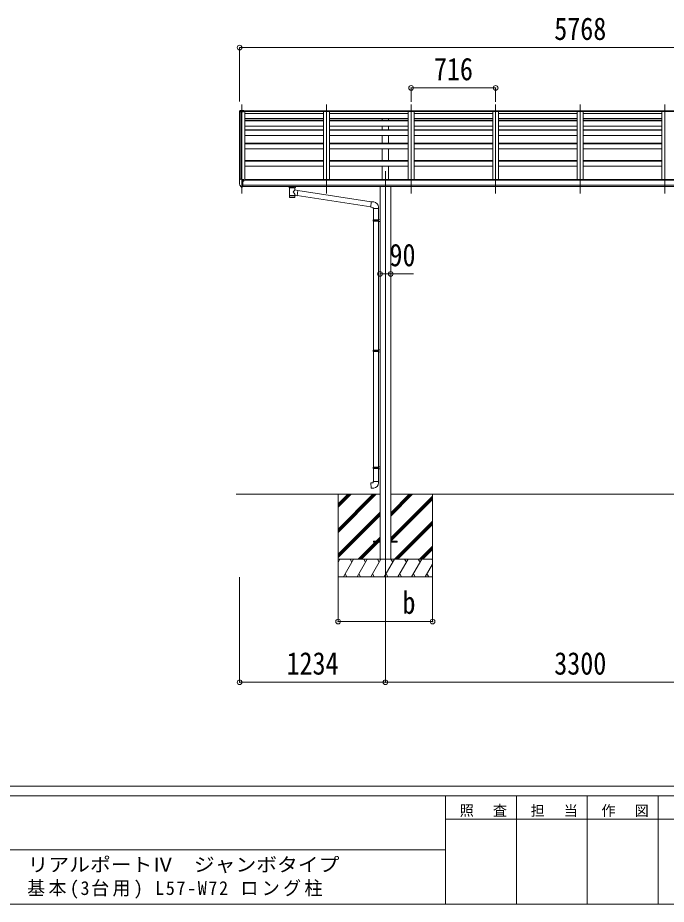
# Model space of a CAD drawing. Units: millimetres at full size, sheet at 1:40; some dimension numbers follow another scale. Extents: x -11181 to 11305, y -7804 to 7716.
# Drawn here: x 41 to 5533, y -7804 to -293 of the extents above; entities that cross this region are included whole.
import ezdxf
from ezdxf.enums import TextEntityAlignment as Align

# ---------------------------------------------------------------- set-up
doc = ezdxf.new("R2010")
doc.units = ezdxf.units.MM
doc.header["$LTSCALE"] = 40
doc.header["$PDMODE"] = 32
doc.header["$PDSIZE"] = 40
for name, color, linetype, lineweight in [('0-0_0', 7, 'Continuous', 9), ('0-1_本体', 4, 'Continuous', 9), ('0-2_部品', 7, 'Continuous', 9), ('0-8_PARTS2', 2, 'Continuous', 9), ('0-A_寸法', 6, 'Continuous', 9), ('F-0_240', 7, 'Continuous', 9)]:
    doc.layers.add(name, color=color, linetype=linetype, lineweight=lineweight)
doc.styles.add('ＭＳ ゴシック', font='')
doc.styles.get('ＭＳ ゴシック').set_extended_font_data('MS Gothic')

msp = doc.modelspace()

# ---------------------------------------------------------------- linework, layer by layer
at = {"layer": '0-0_0'}
for p, q in [((1892.12, -4330.18), (3108.88, -4330.18)), ((2754.08, -4412.23), (2836.13, -4330.19)), ((2754.08, -4426.37), (2850.27, -4330.19)), ((2754.08, -4440.52), (2864.41, -4330.19)), ((2754.08, -4652.65), (3076.55, -4330.19)), ((2754.08, -4638.5), (3062.4, -4330.19)), ((2754.08, -4624.36), (3048.26, -4330.19)), ((2754.08, -4330.19), (2754.08, -5030.18)), ((3199.28, -4330.18), (6408.88, -4330.18)), ((3199.28, -4487.53), (3356.63, -4330.19)), ((3199.28, -4501.67), (3370.77, -4330.19)), ((3199.28, -4515.82), (3384.91, -4330.19)), ((3199.28, -4699.66), (3554.08, -4344.86)), ((3554.08, -4330.19), (3554.08, -5030.18)), ((3199.28, -4713.8), (3554.08, -4359.01)), ((3200.7, -4726.53), (3554.08, -4373.15)), ((2754.08, -4836.49), (3108.88, -4481.7)), ((2754.08, -4850.64), (3108.88, -4495.84)), ((2754.08, -4864.78), (3108.88, -4509.98)), ((3230.89, -4880.18), (3554.08, -4557)), ((3245.03, -4880.18), (3554.08, -4571.14)), ((3259.18, -4880.18), (3554.08, -4585.28)), ((3076.18, -4726.53), (3108.88, -4693.83)), ((3090.32, -4726.53), (3108.88, -4707.97)), ((3104.46, -4726.53), (3108.88, -4722.11)), ((2922.52, -4880.18), (3067.18, -4735.53)), ((2936.67, -4880.18), (3081.32, -4735.53)), ((2950.81, -4880.18), (3095.46, -4735.53)), ((3443.02, -4880.18), (3554.08, -4769.13)), ((3457.17, -4880.18), (3554.08, -4783.27)), ((3471.31, -4881.03), (3554.08, -4798.26)), ((2754.08, -4907.69), (2769.96, -4880.18)), ((3554.08, -4880.18), (2754.08, -4880.18)), ((2798.83, -5030.18), (2885.43, -4880.18)), ((2870.43, -4906.17), (2855.43, -4880.18)), ((2914.3, -5030.18), (3000.9, -4880.18)), ((2985.9, -4906.17), (2970.9, -4880.18)), ((3029.77, -5030.18), (3116.37, -4880.18)), ((3101.37, -4906.17), (3086.37, -4880.18)), ((3145.24, -5030.18), (3231.84, -4880.18)), ((3216.84, -4906.17), (3201.84, -4880.18)), ((3260.71, -5030.18), (3347.31, -4880.18)), ((3332.31, -4906.17), (3317.31, -4880.18)), ((3376.18, -5030.18), (3462.78, -4880.18)), ((3432.78, -4880.18), (3447.78, -4906.17)), ((3548.25, -4880.18), (3554.08, -4890.28)), ((3491.65, -5030.18), (3554.08, -4922.05)), ((2754.08, -5030.18), (3554.08, -5030.18)), ((2813.83, -5004.21), (2828.83, -5030.18)), ((2929.3, -5004.21), (2944.3, -5030.18)), ((3044.77, -5004.2), (3059.77, -5030.18)), ((3160.24, -5004.2), (3175.24, -5030.18)), ((3275.71, -5004.21), (3290.71, -5030.18)), ((3391.18, -5004.21), (3406.18, -5030.18)), ((3506.65, -5004.21), (3521.65, -5030.18))]:
    msp.add_line(p, q, dxfattribs=at)
at = {"layer": '0-1_本体'}
for p, q in [((1920.1, -1091.43), (1920.08, -1666.56)), ((1921.04, -1090.59), (1928.87, -1090.18)), ((1929.08, -1090.16), (1929.08, -1660.01)), ((1929.78, -1660.01), (1929.78, -1090.16)), ((7656.08, -1087.7), (1952.09, -1087.7)), ((7656.08, -1088.6), (1952.09, -1088.6)), ((1955.59, -1080.5), (7652.58, -1080.5)), ((7652.58, -1082.07), (1955.59, -1082.07)), ((1965.08, -1088.6), (1965.08, -1669.82)), ((2631.08, -1103.81), (1965.08, -1103.81)), ((2631.08, -1088.6), (2631.08, -1663.41)), ((2681.08, -1088.6), (2681.08, -1663.41)), ((3347.08, -1103.81), (2681.08, -1103.81)), ((3347.08, -1088.6), (3347.08, -1663.41)), ((3397.08, -1088.6), (3397.08, -1663.41)), ((4063.08, -1103.81), (3397.08, -1103.81)), ((4063.08, -1088.6), (4063.08, -1663.41)), ((4113.08, -1088.6), (4113.08, -1663.41)), ((4779.08, -1103.81), (4113.08, -1103.81)), ((4779.08, -1088.6), (4779.08, -1663.41)), ((4829.08, -1088.6), (4829.08, -1663.41)), ((5495.08, -1103.81), (4829.08, -1103.81)), ((5495.08, -1088.6), (5495.08, -1663.41)), ((2631.08, -1147.34), (1965.08, -1147.34)), ((2631.08, -1148.41), (1965.08, -1148.41)), ((2631.08, -1149.71), (1965.08, -1149.71)), ((1965.08, -1162.91), (2631.08, -1162.91)), ((1965.08, -1165.49), (2631.08, -1165.49)), ((3347.08, -1147.34), (2681.08, -1147.34)), ((3347.08, -1148.41), (2681.08, -1148.41)), ((3347.08, -1149.71), (2681.08, -1149.71)), ((2681.08, -1162.91), (3347.08, -1162.91)), ((2681.08, -1165.49), (3347.08, -1165.49)), ((3126.58, -1162.91), (3126.58, -1149.71)), ((3181.58, -1162.91), (3181.58, -1149.71)), ((4063.08, -1147.34), (3397.08, -1147.34)), ((4063.08, -1148.41), (3397.08, -1148.41)), ((4063.08, -1149.71), (3397.08, -1149.71)), ((3397.08, -1162.91), (4063.08, -1162.91)), ((3397.08, -1165.49), (4063.08, -1165.49)), ((4779.08, -1147.34), (4113.08, -1147.34)), ((4779.08, -1148.41), (4113.08, -1148.41)), ((4779.08, -1149.71), (4113.08, -1149.71)), ((4113.08, -1162.91), (4779.08, -1162.91)), ((4113.08, -1165.49), (4779.08, -1165.49)), ((5495.08, -1147.34), (4829.08, -1147.34)), ((5495.08, -1148.41), (4829.08, -1148.41)), ((5495.08, -1149.71), (4829.08, -1149.71)), ((4829.08, -1162.91), (5495.08, -1162.91)), ((4829.08, -1165.49), (5495.08, -1165.49)), ((1965.08, -1210.22), (2631.08, -1210.22)), ((1965.08, -1241.7), (2631.08, -1241.7)), ((1965.08, -1245.68), (2631.08, -1245.68)), ((2681.08, -1210.22), (3347.08, -1210.22)), ((2681.08, -1241.7), (3347.08, -1241.7)), ((2681.08, -1245.68), (3347.08, -1245.68)), ((3126.58, -1241.7), (3126.58, -1210.22)), ((3181.58, -1241.7), (3181.58, -1210.22)), ((3397.08, -1210.22), (4063.08, -1210.22)), ((3397.08, -1241.7), (4063.08, -1241.7)), ((3397.08, -1245.68), (4063.08, -1245.68)), ((4113.08, -1210.22), (4779.08, -1210.22)), ((4113.08, -1241.7), (4779.08, -1241.7)), ((4113.08, -1245.68), (4779.08, -1245.68)), ((4829.08, -1210.22), (5495.08, -1210.22)), ((4829.08, -1241.7), (5495.08, -1241.7)), ((4829.08, -1245.68), (5495.08, -1245.68)), ((1965.08, -1290.13), (2631.08, -1290.13)), ((2681.08, -1290.13), (3347.08, -1290.13)), ((3126.58, -1354.55), (3126.58, -1290.13)), ((3181.58, -1354.55), (3181.58, -1290.13)), ((3397.08, -1290.13), (4063.08, -1290.13)), ((4113.08, -1290.13), (4779.08, -1290.13)), ((4829.08, -1290.13), (5495.08, -1290.13)), ((1965.08, -1354.55), (2631.08, -1354.55)), ((1965.08, -1359.93), (2631.08, -1359.93)), ((1965.08, -1403.99), (2631.08, -1403.99)), ((2681.08, -1354.55), (3347.08, -1354.55)), ((2681.08, -1359.93), (3347.08, -1359.93)), ((2681.08, -1403.99), (3347.08, -1403.99)), ((3126.58, -1501.19), (3126.58, -1403.99)), ((3181.58, -1501.19), (3181.58, -1403.99)), ((3397.08, -1354.55), (4063.08, -1354.55)), ((3397.08, -1359.93), (4063.08, -1359.93)), ((3397.08, -1403.99), (4063.08, -1403.99)), ((4113.08, -1354.55), (4779.08, -1354.55)), ((4113.08, -1359.93), (4779.08, -1359.93)), ((4113.08, -1403.99), (4779.08, -1403.99)), ((4829.08, -1354.55), (5495.08, -1354.55)), ((4829.08, -1359.93), (5495.08, -1359.93)), ((4829.08, -1403.99), (5495.08, -1403.99)), ((1965.08, -1501.19), (2631.08, -1501.19)), ((2681.08, -1501.19), (3347.08, -1501.19)), ((3397.08, -1501.19), (4063.08, -1501.19)), ((4113.08, -1501.19), (4779.08, -1501.19)), ((4829.08, -1501.19), (5495.08, -1501.19)), ((1965.08, -1507.95), (2631.08, -1507.95)), ((1965.08, -1551.51), (2631.08, -1551.51)), ((2681.08, -1507.95), (3347.08, -1507.95)), ((2681.08, -1551.51), (3347.08, -1551.51)), ((3126.58, -1663.41), (3126.58, -1551.51)), ((3181.58, -1663.41), (3181.58, -1551.51)), ((3397.08, -1507.95), (4063.08, -1507.95)), ((3397.08, -1551.51), (4063.08, -1551.51)), ((4113.08, -1507.95), (4779.08, -1507.95)), ((4113.08, -1551.51), (4779.08, -1551.51)), ((4829.08, -1507.95), (5495.08, -1507.95)), ((4829.08, -1551.51), (5495.08, -1551.51)), ((7661.58, -1669.82), (1946.58, -1669.82)), ((1946.58, -1711.42), (7661.58, -1711.42)), ((7661.58, -1723.26), (1946.58, -1723.19)), ((7638.08, -1663.41), (1970.08, -1663.41)), ((1970.08, -1669.82), (1970.08, -1663.49)), ((3108.88, -1723.2), (3108.88, -4880.18)), ((3199.28, -1723.21), (3199.28, -4880.18))]:
    msp.add_line(p, q, dxfattribs=at)
msp.add_circle((1954.06, -1674.93), 3, dxfattribs=at)
msp.add_arc((1921.09, -1091.59), 1, 93, 173.32986, dxfattribs=at)
at = {"layer": '0-2_部品'}
for p, q in [((1918.09, -1087.99), (1918.09, -1092.08)), ((1918.09, -1092.75), (1918.09, -1092.08)), ((1923.11, -1079.84), (1918.63, -1086.26)), ((1918.63, -1086.26), (1918.63, -1089.79)), ((1919.59, -1092.75), (1919.59, -1092.08)), ((1924.29, -1081.27), (1919.87, -1088.69)), ((1928.98, -1088), (1920.93, -1088.4)), ((1928.98, -1088.67), (1920.93, -1089.09)), ((1921.01, -1090.58), (1929.02, -1090.16)), ((1930.12, -1079.03), (1923.87, -1079.41)), ((1924.29, -1081.27), (1940.09, -1080.44)), ((1924.43, -1080.15), (1924.43, -1080.87)), ((1928.98, -1088.67), (1952.09, -1087.26)), ((1929.02, -1090.16), (1952.09, -1090.16)), ((1940.09, -1078.42), (1936.05, -1078.67)), ((1940.09, -1079.19), (1940.09, -1078.42)), ((1955.59, -1079.37), (1940.09, -1078.42)), ((1940.09, -1078.42), (1940.09, -1079.19)), ((1940.09, -1079.19), (1940.09, -1079.92)), ((1955.59, -1081.25), (1940.09, -1080.43)), ((1940.09, -1082.84), (1940.09, -1080.44)), ((1955.59, -1083.66), (1952.09, -1083.47)), ((1955.59, -1084.96), (1952.09, -1084.96)), ((1952.09, -1087.26), (1952.09, -1090.16)), ((1955.59, -1079.37), (1955.59, -1080.14)), ((1955.59, -1080.14), (1955.59, -1080.86)), ((1955.59, -1080.86), (1955.59, -1081.25)), ((1955.59, -1081.25), (1955.59, -1083.66)), ((1955.59, -1084.96), (1955.59, -1083.66)), ((1918.08, -1669.38), (1918.08, -1670.01)), ((1924.99, -1660.58), (1920.93, -1666.39)), ((1932.46, -1726.7), (1922.71, -1711.32)), ((1940.08, -1728.51), (1940.08, -1660.01)), ((1941.58, -1660.93), (1940.08, -1660.93)), ((1946.58, -1669.75), (1940.08, -1669.35)), ((1940.08, -1726.31), (1940.58, -1726.31)), ((1940.58, -1726.31), (1941.08, -1725.31)), ((1946.58, -1725.31), (1941.08, -1725.31)), ((1941.58, -1660.93), (1941.58, -1667.1)), ((1951.26, -1662.43), (1941.58, -1661.71)), ((1941.58, -1664.7), (1955.58, -1664.75)), ((1951.06, -1674.93), (1951.58, -1674.93)), ((1951.58, -1674.93), (1951.88, -1674.93)), ((1952.08, -1664.74), (1952.08, -1662.84)), ((1956.58, -1665.86), (1956.58, -1669.82)), ((2338.58, -1729.31), (2338.58, -1723.19)), ((2392.58, -1729.31), (2392.58, -1723.19)), ((1938.58, -1728.42), (1934.87, -1728.19)), ((1938.58, -1728.42), (1940.08, -1728.51)), ((2342.68, -1733.81), (2342.67, -1814.1)), ((2388.48, -1751.38), (2388.48, -1733.8)), ((2413.7, -1755.29), (2388.48, -1751.38)), ((2388.5, -1814.1), (2388.48, -1797.47)), ((2388.48, -1797.73), (2406.68, -1800.55)), ((2413.7, -1755.29), (2406.68, -1800.55)), ((3031.15, -1895.64), (2406.95, -1798.81)), ((3034.81, -1853.71), (2413.39, -1757.31)), ((3055.81, -1853.77), (3034.97, -1851.95)), ((3050.88, -1909.52), (3096.88, -1909.52)), ((3052.88, -1909.52), (3052.88, -2003.66)), ((3094.88, -1909.52), (3094.88, -2001.1)), ((3096.88, -1909.52), (3096.88, -1898.6)), ((3050.88, -2005.66), (3051.88, -2003.66)), ((3050.88, -2005.66), (3094.88, -2005.66)), ((3050.88, -2005.66), (3050.88, -2013.66)), ((3050.88, -2013.66), (3094.88, -2013.66)), ((3050.88, -2013.66), (3051.88, -2015.66)), ((3051.88, -2003.66), (3094.88, -2003.66)), ((3051.88, -2015.66), (3094.88, -2015.66)), ((3052.88, -2015.66), (3052.88, -3109.85)), ((3090.41, -2005.66), (3089.98, -2003.66)), ((3092.88, -2001.16), (3108.88, -2000.69)), ((3092.88, -2003.16), (3092.88, -2001.16)), ((3092.88, -2003.16), (3094.88, -2003.16)), ((3092.88, -2018.16), (3092.88, -2016.16)), ((3092.88, -2018.16), (3108.88, -2018.63)), ((3094.88, -2018.22), (3094.88, -3107.29)), ((3108.88, -2000.69), (3108.88, -2018.63)), ((3050.88, -3111.85), (3051.88, -3109.85)), ((3050.88, -3111.85), (3050.88, -3119.85)), ((3050.88, -3111.85), (3094.88, -3111.85)), ((3050.88, -3119.85), (3051.88, -3121.85)), ((3050.88, -3119.85), (3094.88, -3119.85)), ((3051.88, -3109.85), (3094.88, -3109.85)), ((3051.88, -3121.85), (3094.88, -3121.85)), ((3052.88, -3121.85), (3052.88, -4100.03)), ((3090.41, -3111.85), (3089.98, -3109.85)), ((3090.41, -3119.85), (3089.98, -3121.85)), ((3090.41, -3111.85), (3090.41, -3119.85)), ((3092.88, -3107.35), (3108.88, -3106.88)), ((3092.88, -3109.35), (3092.88, -3107.35)), ((3092.88, -3109.35), (3094.88, -3109.35)), ((3092.88, -3124.35), (3092.88, -3122.35)), ((3092.88, -3122.35), (3094.88, -3122.35)), ((3092.88, -3124.35), (3108.88, -3124.82)), ((3094.88, -3122.35), (3094.88, -3109.35)), ((3094.88, -3124.41), (3094.88, -4097.47)), ((3108.88, -3106.88), (3108.88, -3124.82)), ((3050.88, -4102.03), (3051.88, -4100.03)), ((3050.88, -4102.03), (3050.88, -4110.03)), ((3050.88, -4102.03), (3094.88, -4102.03)), ((3050.88, -4110.03), (3051.88, -4112.03)), ((3050.88, -4110.03), (3094.88, -4110.03)), ((3051.88, -4100.03), (3094.88, -4100.03)), ((3051.88, -4112.03), (3094.88, -4112.03)), ((3052.88, -4112.03), (3052.88, -4222.03)), ((3090.41, -4102.03), (3089.98, -4100.03)), ((3090.41, -4110.03), (3089.98, -4112.03)), ((3090.41, -4102.03), (3090.41, -4110.03)), ((3092.88, -4097.53), (3108.88, -4097.06)), ((3092.88, -4099.53), (3092.88, -4097.53)), ((3092.88, -4099.53), (3094.88, -4099.53)), ((3092.88, -4114.53), (3092.88, -4112.53)), ((3092.88, -4112.53), (3094.88, -4112.53)), ((3092.88, -4114.53), (3108.88, -4115)), ((3094.88, -4112.53), (3094.88, -4099.53)), ((3094.88, -4114.59), (3094.88, -4222.03)), ((3108.88, -4097.06), (3108.88, -4115)), ((3030.96, -4233.78), (3050.88, -4232.03)), ((3034.97, -4279.6), (3030.96, -4233.78)), ((3055.81, -4277.78), (3034.97, -4279.6)), ((3096.88, -4222.03), (3096.88, -4232.95))]:
    msp.add_line(p, q, dxfattribs=at)
at = {"layer": '0-2_部品', "color": 4}
for p, q in [((3054.08, -4726.53), (3108.88, -4726.53)), ((3054.08, -4726.53), (3054.08, -4735.53)), ((3199.28, -4726.53), (3254.08, -4726.53)), ((3254.08, -4726.53), (3254.08, -4735.53)), ((3054.08, -4735.53), (3108.88, -4735.53)), ((3199.28, -4735.53), (3254.08, -4735.53))]:
    msp.add_line(p, q, dxfattribs=at)
at = {"layer": '0-2_部品'}
for points in [[(1923.87, -1079.41), (1923.99, -1079.42), (1924.33, -1079.63), (1924.43, -1080.15)], [(1924.43, -1080.87), (1924.37, -1081.08), (1924.29, -1081.27)], [(1928.98, -1088), (1952.09, -1086.62), (1952.09, -1087.26)], [(1940.09, -1080.44), (1940.09, -1079.92), (1940.09, -1079.19)], [(1940.09, -1082.84), (1952.09, -1083.26), (1952.09, -1086.62)], [(1940.08, -1660.01), (1928.08, -1660.01), (1925.75, -1660.15)], [(1940.08, -1714.62), (1943.25, -1714.21), (1946.58, -1713.79)], [(1946.58, -1725.31), (1946.58, -1667.1), (1941.58, -1667.1)], [(1951.26, -1662.43), (1951.43, -1662.45), (1951.58, -1662.48), (1951.73, -1662.52), (1951.85, -1662.57), (1951.95, -1662.63), (1952.02, -1662.7), (1952.07, -1662.77), (1952.08, -1662.84)], [(1951.88, -1673.74), (1951.88, -1674.93), (1956.58, -1674.93)], [(1956.58, -1673.31), (1956.58, -1674.93), (1957.06, -1674.93)], [(2338.62, -1729.37), (2338.6, -1729.01), (2338.84, -1728.05), (2339.36, -1727.17), (2340.17, -1726.33), (2341.28, -1725.53), (2342.68, -1724.81)], [(2388.48, -1724.82), (2388.72, -1724.92), (2390.07, -1725.65), (2391.18, -1726.5), (2391.94, -1727.36), (2392.4, -1728.26), (2392.57, -1729.15)], [(2338.62, -1729.25), (2338.6, -1729.61), (2338.84, -1730.57), (2339.36, -1731.45), (2340.17, -1732.29), (2341.28, -1733.09), (2342.68, -1733.81)], [(2388.48, -1733.8), (2388.72, -1733.71), (2390.07, -1732.97), (2391.18, -1732.12), (2391.94, -1731.26), (2392.4, -1730.36), (2392.57, -1729.47)], [(3034.97, -1851.95), (3030.96, -1897.77), (3050.88, -1899.52), (3050.88, -1909.52)], [(3090.41, -2005.66), (3090.41, -2013.66), (3089.98, -2015.66)], [(3092.88, -2016.16), (3094.88, -2016.16), (3094.88, -2003.16)], [(3050.88, -4232.03), (3050.88, -4222.03), (3096.88, -4222.03)]]:
    msp.add_lwpolyline(points, dxfattribs=at)
for centre, radius, start, end in [((1921.08, -1092.08), 2.99, 92.88363, 179.89821), ((2118.58, -1092.75), 200.5, 180.00038, 188.11165), ((1921.35, -1091.6), 3.27, 116.90088, 146.38921), ((2118.59, -1092.4), 199.01, 180.00039, 184.08805), ((2118.59, -1092.75), 199.01, 180.00039, 184.08802), ((1921.09, -1092.08), 1.5, 92.88363, 179.89821), ((1923.93, -1080.41), 1, 93.49169, 145.07667), ((1920.66, -875.59), 203.67, 272.66471, 274.33431), ((1921.08, -1669.38), 3, 93, 180), ((2110.57, -1670.01), 192.49, 180.0008, 192.1233), ((1925.31, -1709.82), 3, 191.83348, 210), ((1925.81, -1661.15), 1, 93.5, 145), ((1935.06, -1725.2), 3, 210, 266.5), ((1954.08, -1674.93), 2.5, 151.64236, 180), ((1954.08, -1674.93), 2.5, 0, 151.64236), ((2355.65, -1774.53), 51.38, 92.46126, 104.61963), ((2375.54, -1774.53), 51.38, 75.38037, 87.53874), ((3051.88, -1898.6), 45, 0, 85), ((3051.88, -4232.95), 45, 275, 0)]:
    msp.add_arc(centre, radius, start, end, dxfattribs=at)
for centre, major_axis, ratio, start_param, end_param in [((1921.09, -1087.99), (0, -3.01), 0.996195, 4.1015237, 4.712389), ((1921.09, -1091.95), (-0.11, 3.55), 0.844901, 0.0150814, 0.3799029), ((1955.58, -1665.86), (-0.02, 1.1), 0.906239, 4.6917496, 6.2625459), ((2365.58, -1735), (-22.91, -0.42), 0.072511, 4.711586, 6.2823824), ((2365.58, -1801.66), (22.91, 0), 0.122865, 6.2831853, 9.424778), ((2365.61, -1733.37), (-22.91, -0.42), 0.072511, 4.711586, 6.2823824), ((2365.56, -1733.38), (22.92, -0.42), 0.07247, 0.0008089, 1.5716053), ((2365.56, -1735), (22.92, -0.42), 0.07247, 0.0008089, 1.5716053), ((2365.58, -1770.93), (-22.81, 26.62), 0.234429, 3.1563334, 4.5976381), ((2368.14, -1773.58), (20.32, 22.25), 0.045535, 4.9756507, 6.2441899), ((2376.58, -1729.31), (16, 0), 0.361356, 0, 0.0194874), ((2376.58, -1729.31), (16, 0), 0.361356, 6.2636979, 6.2831853), ((2365.58, -1814.1), (22.92, 0), 0.101955, 6.2829723, 9.4248207), ((2365.58, -1814.1), (22.92, 0), 0.101955, 3.1415499, 6.2833984)]:
    msp.add_ellipse(centre, major_axis=major_axis, ratio=ratio, start_param=start_param, end_param=end_param, dxfattribs=at)
at = {"layer": '0-8_PARTS2'}
for p, q in [((1940.09, -1027.17), (1940.08, -1780.95)), ((2656.09, -1027.17), (2656.08, -1780.95)), ((3372.09, -1027.17), (3372.08, -1780.95)), ((4088.09, -1027.17), (4088.08, -1780.95)), ((4804.09, -1027.17), (4804.08, -1780.95)), ((5520.09, -1027.17), (5520.08, -1780.95)), ((3154.08, -1592.15), (3154.08, -5098.18))]:
    msp.add_line(p, q, dxfattribs=at)
at = {"layer": '0-A_寸法'}
for p, q in [((1920.09, -546.29), (1920.09, -1001.86)), ((1920.09, -546.29), (7688.08, -546.29)), ((3372.09, -887.73), (3372.09, -1005.33)), ((3372.09, -887.73), (4088.09, -887.73)), ((4088.09, -887.73), (4088.09, -1005.33)), ((3108.88, -2463.41), (3199.28, -2463.41)), ((3199.28, -2463.41), (3393.58, -2463.41)), ((1920.09, -5923.06), (1920.09, -5033.67)), ((2754.08, -5408.08), (2754.08, -5033.67)), ((3154.08, -5923.06), (3154.08, -5033.67)), ((1920.09, -5923.06), (3154.08, -5923.06)), ((3154.08, -5923.06), (6454.08, -5923.06))]:
    msp.add_line(p, q, dxfattribs=at)
msp.add_lwpolyline([(2754.08, -5408.08), (3554.08, -5408.08), (3554.08, -5033.67)], dxfattribs=at)
for p in [(1920.09, -546.29), (3372.09, -887.73), (4088.09, -887.73), (3108.88, -2463.41), (3199.28, -2463.41), (2754.08, -5408.08), (3554.08, -5408.08), (1920.09, -5923.06), (3154.08, -5923.06)]:
    msp.add_point(p, dxfattribs=at)
at = {"layer": 'F-0_240', "color": 5}
for p, q in [((-11180.61, -6803.54), (10739.39, -6803.54)), ((-11180.61, -6883.54), (7183.72, -6883.54)), ((3663.72, -6883.54), (3663.72, -7803.54)), ((4263.72, -6883.54), (4263.72, -7803.54)), ((4863.72, -6883.54), (4863.72, -7803.54)), ((5463.72, -6883.54), (5463.72, -7803.54)), ((3663.72, -7083.54), (6063.72, -7083.54)), ((-4536.28, -7343.54), (3663.72, -7343.54)), ((-11180.61, -7803.54), (10739.39, -7803.54))]:
    msp.add_line(p, q, dxfattribs=at)

# ---------------------------------------------------------------- texts
at = {"layer": '0-A_寸法', "color": 7, "style": 'ＭＳ ゴシック', "width": 0.85}
for s, p in [('5768', (4584.08, -538.29)), ('716', (3565.09, -879.73)), ('90', (3189.28, -2455.41)), ('b', (3299.08, -5400.08)), ('1234', (2317.09, -5915.06)), ('3300', (4584.08, -5915.06))]:
    msp.add_text(s, height=190.6, dxfattribs=at).set_placement(p, align=Align.BOTTOM_LEFT)
at = {"layer": 'F-0_240', "style": 'ＭＳ ゴシック', "width": 1.1}
msp.add_text('リアルポートⅣ\u3000ジャンボタイプ', height=117.3, dxfattribs=at).set_placement((124.97, -7561.39), align=Align.BOTTOM_LEFT)
at = {"layer": 'F-0_240', "attachment_point": 7, "style": 'ＭＳ ゴシック'}
for s, insert, char_height in [('\\T1.17;照\u3000査', (3783.72, -7063.54), 87.98), ('\\T1.17;担\u3000当', (4383.72, -7063.54), 87.98), ('\\T1.17;作\u3000図', (4983.72, -7063.54), 87.98), ('\\T1.19;\\W0.95;基本(3台用)\\~L57-W72\\~ロング柱', (120.88, -7756.06), 117.3)]:
    msp.add_mtext(s, dxfattribs=dict(at, insert=insert, char_height=char_height))

doc.saveas('drawing.dxf')
